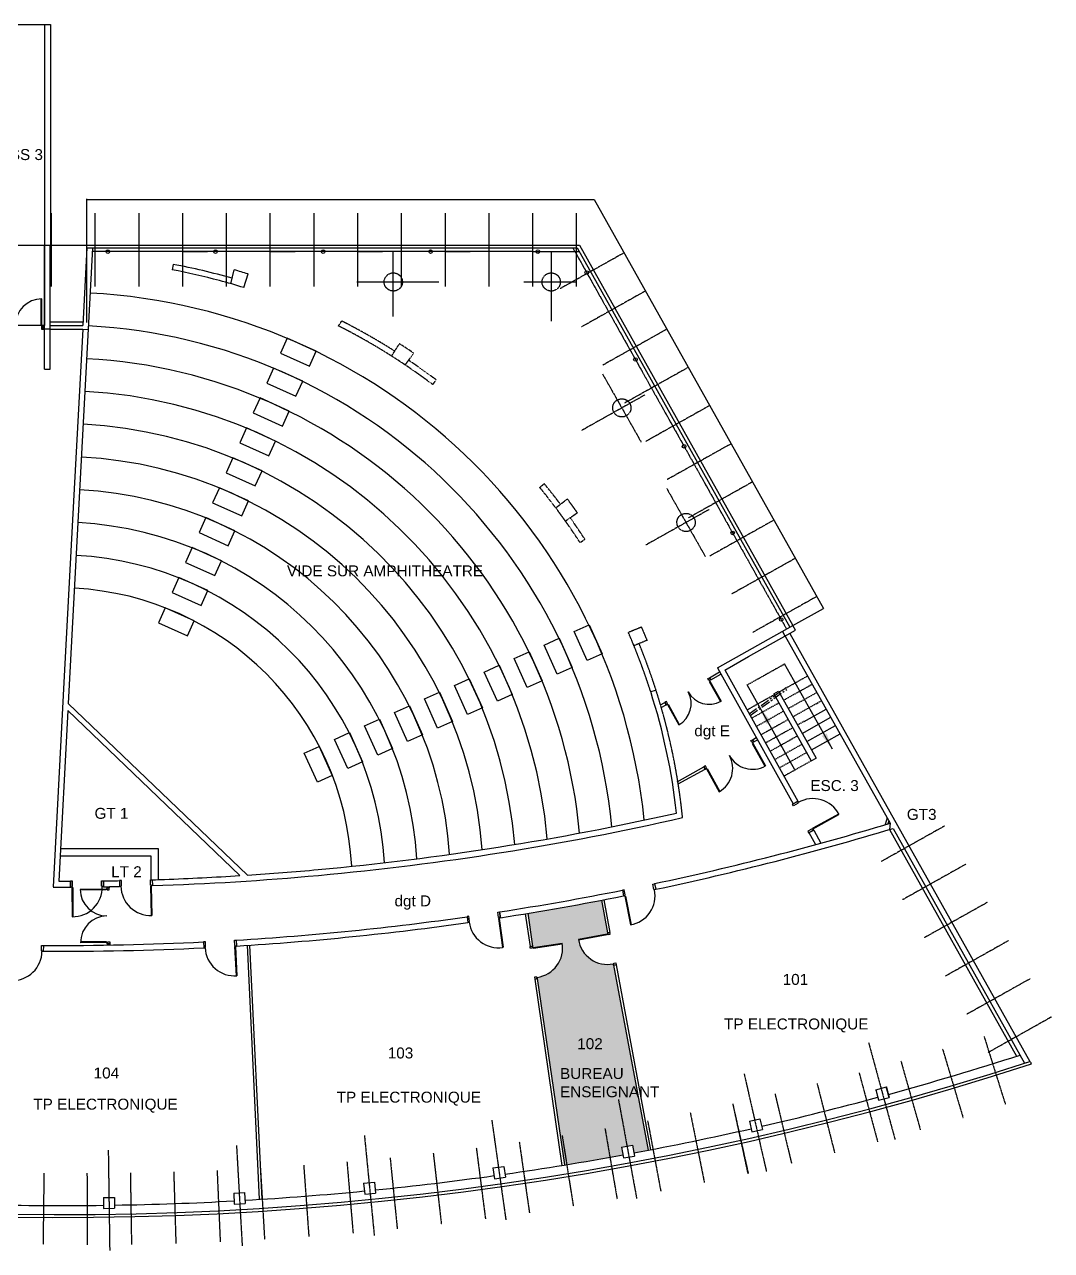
# Model space of a CAD drawing. Extents: x -14497 to -5039, y -16915 to 19656.
# Drawn here: x -7969 to -5153, y -9653 to -6293 of the extents above; entities that cross this region are included whole.
import ezdxf

# ---------------------------------------------------------------- set-up
doc = ezdxf.new("R2010")
doc.units = 0
doc.header["$MEASUREMENT"] = 0
doc.linetypes.add('AXES', pattern=[2, 1.25, -0.25, 0.25, -0.25])
doc.linetypes.add('CACHE', pattern=[0.375, 0.25, -0.125])
for name, color, linetype in [('-1.80', 3, 'CONTINUOUS'), ('BA_AXE_TRAME', 253, 'AXES'), ('BA_CLOISON', 4, 'CONTINUOUS'), ('BA_DOUBLAGE', 134, 'CONTINUOUS'), ('BA_ESCALIER', 8, 'CONTINUOUS'), ('BA_MENUIS_EXTERIEURE', 6, 'CONTINUOUS'), ('BA_MENUIS_INTERIEURE', 202, 'CONTINUOUS'), ('BA_STRUCTURE', 5, 'CONTINUOUS'), ('Circulation', 1, 'CONTINUOUS'), ('Nom. texte', 250, 'CONTINUOUS'), ('SUN', 2, 'CONTINUOUS')]:
    doc.layers.add(name, color=color, linetype=linetype)
doc.styles.add('ARIAL', font='arial.ttf')

msp = doc.modelspace()

# ---------------------------------------------------------------- hatches: boundary and pattern name
at = {"layer": 'BA_ESCALIER'}
h = msp.add_hatch(color=256, dxfattribs=at)
h.paths.add_polyline_path([(-5935, -8210.2), (-5928.5, -8206.6), (-5922.1, -8202.9), (-5932, -8190.6), (-5940.4, -8195.4)])
h.paths.add_polyline_path([(-5940.4, -8195.4), (-5932, -8190.6), (-5951, -8166.9)])
h = msp.add_hatch(color=256, dxfattribs=at)
h.paths.add_polyline_path([(-5769.3, -8235.6), (-5775.8, -8239.2), (-5782.2, -8242.8), (-5772.4, -8255.1), (-5763.9, -8250.4)])
h.paths.add_polyline_path([(-5763.9, -8250.4), (-5772.4, -8255.1), (-5753.5, -8278.9)])
at = {"layer": 'SUN'}
h = msp.add_hatch(color=256, dxfattribs=at)
h.dxf.hatch_style = 1
h.paths.add_polyline_path([(-6353.7, -8871), (-6354.4, -8867.6, -0.424281), (-6449.8, -8801), (-6371.1, -8786.3), (-6369.6, -8786), (-6370.2, -8782.6), (-6387, -8693.1, -0.006525), (-6588.8, -8729), (-6575.6, -8819.1), (-6575.1, -8822.5), (-6575.1, -8822.5), (-6494.4, -8810.6, -0.419182), (-6561.6, -8904.4), (-6563, -8904.6), (-6562.5, -8908.1), (-6562.6, -8908.1), (-6488.1, -9418.8, 0.004765), (-6327.4, -9391.1), (-6331.3, -9370.1), (-6301.8, -9364.7), (-6297.9, -9385.6, 0.00116), (-6258.9, -9378.3)])
h.paths.add_polyline_path([(-6511.1, -9250), (-6223.7, -9250), (-6223.7, -9137.7), (-6511.1, -9137.7)], flags=9)
h.paths.add_polyline_path([(-6461.7, -9117.8), (-6376.8, -9117.8), (-6376.8, -9056), (-6461.7, -9056)], flags=24)

# ---------------------------------------------------------------- linework, layer by layer
at = {"layer": '-1.80'}
for p, q in [((-7898.8, -7127.9), (-7913.8, -7127.9)), ((-7809.2, -7127.9), (-7794.2, -7128.7)), ((-5882.8, -7969.2), (-5890.1, -7956.1))]:
    msp.add_line(p, q, dxfattribs=at)
msp.add_lwpolyline([(-5595.2, -8481.9), (-5597, -8499.2)], dxfattribs=at)
at = {"layer": 'BA_AXE_TRAME'}
for p, q in [((-7798.2, -7109.8), (-7798.2, -6770.4)), ((-7895.6, -6810.3), (-7895.6, -7010.8)), ((-7775.6, -6810.3), (-7775.6, -7010.8)), ((-7655.6, -6810.3), (-7655.6, -7010.8)), ((-7535.6, -6810.3), (-7535.6, -7010.8)), ((-7415.6, -6810.3), (-7415.6, -7010.8)), ((-7295.6, -6810.3), (-7295.6, -7010.8)), ((-7175.6, -6810.3), (-7175.6, -7010.8)), ((-7055.6, -6810.3), (-7055.6, -7010.8)), ((-6935.6, -6810.3), (-6935.6, -7010.8)), ((-6815.6, -6810.3), (-6815.6, -7010.8)), ((-6695.6, -6810.3), (-6695.6, -7010.8)), ((-6575.6, -6810.3), (-6575.6, -7010.8)), ((-6455.6, -6810.3), (-6455.6, -7010.8)), ((-6575.6, -6915.5), (-7782.9, -6915.5)), ((-7535.6, -6915.5), (-7604.6, -6915.5)), ((-7535.6, -6915.5), (-7466.7, -6915.5)), ((-7295.6, -6915.5), (-7364.6, -6915.5)), ((-7295.6, -6915.5), (-7226.7, -6915.5)), ((-7055.6, -6915.5), (-7124.6, -6915.5)), ((-7055.6, -6915.5), (-6986.7, -6915.5)), ((-6815.6, -6915.5), (-6884.6, -6915.5)), ((-6815.6, -6915.5), (-6746.7, -6915.5)), ((-6575.6, -6915.5), (-6447.9, -6915.5)), ((-6326.6, -6919.8), (-6499.9, -7017)), ((-6465, -6905.5), (-5879.2, -7950)), ((-6455.1, -6923.1), (-6396.4, -7027.7)), ((-6267.9, -7024.4), (-6441.2, -7121.7)), ((-6209.2, -7129.1), (-6382.5, -7226.3)), ((-6337.7, -7132.4), (-6279, -7237.1)), ((-6383.7, -7250.9), (-6278.2, -7436.8)), ((-6150.5, -7233.8), (-6323.9, -7331)), ((-6267.5, -7308.3), (-6440.9, -7405.5)), ((-6091.8, -7338.4), (-6265.2, -7435.7)), ((-6220.3, -7341.7), (-6161.6, -7446.4)), ((-6033.1, -7443.1), (-6206.5, -7540.3)), ((-5974.4, -7547.8), (-6147.8, -7645)), ((-6102.9, -7551), (-6044.2, -7655.7)), ((-6207.6, -7564.9), (-6102.1, -7750.8)), ((-6091.5, -7622.3), (-6264.8, -7719.5)), ((-5915.7, -7652.4), (-6089.1, -7749.6)), ((-5857, -7757.1), (-6030.4, -7854.3)), ((-5798.3, -7861.8), (-5971.7, -7959)), ((-5446.1, -8489.8), (-5619.5, -8587)), ((-5387.4, -8594.4), (-5560.8, -8691.6)), ((-5328.7, -8699.1), (-5502.1, -8796.3)), ((-5270.1, -8803.7), (-5443.4, -8901)), ((-5211.4, -8908.4), (-5384.7, -9005.6)), ((-5152.7, -9013.1), (-5326, -9110.3)), ((-5337.6, -9066.2), (-5279, -9253)), ((-5654.2, -9083.3), (-5581.8, -9348.9)), ((-5451.3, -9101), (-5395.3, -9288.6)), ((-5565.5, -9134.2), (-5512.2, -9322.6)), ((-5995.5, -9168.6), (-5934.3, -9437.1)), ((-5680.2, -9165.8), (-5629.5, -9354.9)), ((-5795.3, -9195.8), (-5747.3, -9385.6)), ((-5605.5, -9204.7), (-5597.6, -9233.6)), ((-6340.1, -9239.6), (-6290.2, -9510.4)), ((-5910.8, -9224.1), (-5865.5, -9414.6)), ((-5634.5, -9212.6), (-5626.6, -9241.5)), ((-6026.8, -9250.8), (-5985.4, -9442.2)), ((-6026.8, -9250.8), (-5984.1, -9442)), ((-6687.4, -9296.1), (-6648.9, -9568.7)), ((-6260, -9297.8), (-6224, -9490.3)), ((-6143.2, -9275.1), (-6104.5, -9467.1)), ((-7036.7, -9338.1), (-7009.7, -9612)), ((-6494.4, -9338.2), (-6463.9, -9531.6)), ((-6377, -9318.8), (-6343.8, -9511.8)), ((-7387.5, -9365.3), (-7371.9, -9640.1)), ((-6729.9, -9372), (-6704.8, -9566.2)), ((-6612, -9355.9), (-6584.2, -9549.8)), ((-7739.1, -9377.8), (-7735.1, -9653.1)), ((-6966.2, -9399.2), (-6946.6, -9594)), ((-6847.9, -9386.4), (-6825.6, -9581)), ((-7915.5, -9441), (-7917.9, -9636.8)), ((-7678.5, -9440.6), (-7675.4, -9636.4)), ((-7559.6, -9437.9), (-7553.7, -9633.6)), ((-7440.7, -9433.5), (-7432.1, -9629.1)), ((-7321.9, -9427.4), (-7310.5, -9622.9)), ((-7203.2, -9419.7), (-7189.1, -9615)), ((-7084.6, -9410.2), (-7067.8, -9605.3)), ((-7797.4, -9441.6), (-7797.1, -9637.5))]:
    msp.add_line(p, q, dxfattribs=at)
at = {"layer": 'BA_AXE_TRAME', "linetype": 'CACHE'}
for p, q in [((-6957.5, -7093.4), (-6957.5, -6913.1)), ((-6524.5, -6918.4), (-6524.5, -7105.7)), ((-7057.8, -6998.7), (-6832.3, -6998.7)), ((-6599.7, -6998.7), (-6454.3, -6998.7))]:
    msp.add_line(p, q, dxfattribs=at)
at = {"layer": 'BA_AXE_TRAME', "ltscale": 20}
for p, q in [((-5981.8, -8182.2), (-5880.8, -8110.4)), ((-5979.1, -8186.9), (-5878.1, -8115.2))]:
    msp.add_line(p, q, dxfattribs=at)
at = {"layer": 'BA_CLOISON'}
for p, q in [((-6090.6, -8083.2), (-6062.6, -8067.6)), ((-6087.2, -8089.3), (-6090.6, -8083.2)), ((-6090.5, -8083.3), (-6087.1, -8089.4)), ((-6087.2, -8089.3), (-6059.2, -8073.7)), ((-6224.6, -8157.8), (-6212.9, -8151.3)), ((-6222.6, -8164.7), (-6209.5, -8157.4)), ((-6212.9, -8151.3), (-6209.5, -8157.4)), ((-6209.5, -8157.4), (-6212.9, -8151.3)), ((-5972.4, -8253.2), (-5962.5, -8247.6)), ((-5969, -8259.3), (-5972.4, -8253.2)), ((-5972.3, -8253.4), (-5968.9, -8259.5)), ((-5969, -8259.3), (-5959, -8253.7)), ((-6179.5, -8368.4), (-6106.1, -8327.6)), ((-6106.1, -8327.6), (-6102.7, -8333.7)), ((-6102.7, -8333.7), (-6106.1, -8327.6)), ((-6176.1, -8374.6), (-6102.7, -8333.7)), ((-5603.5, -8467.2), (-5609.1, -8486)), ((-5598.7, -8475.7), (-5601.1, -8483.7)), ((-7743.3, -8656), (-7743.3, -8659.5)), ((-7743.3, -8659.5), (-7736.3, -8659.4)), ((-7736.3, -8655.9), (-7736.3, -8659.4)), ((-6387, -8693.1), (-6370.2, -8782.6)), ((-6380.1, -8691.8), (-6363.4, -8781.3)), ((-6595.7, -8730), (-6582.6, -8820.1)), ((-6588.8, -8729), (-6575.6, -8819.1)), ((-6370.2, -8782.6), (-6363.4, -8781.3)), ((-6370.2, -8782.6), (-6363.4, -8781.3)), ((-7742, -8812.5), (-7735, -8812.5)), ((-7742, -8812.5), (-7742, -8816)), ((-7735, -8812.5), (-7735, -8816)), ((-7358.4, -8816.6), (-7324.9, -9512.9)), ((-7351.4, -8816.3), (-7317.9, -9512.6)), ((-6575.6, -8819.1), (-6582.6, -8820.1)), ((-6582.6, -8820.1), (-6575.6, -8819.1)), ((-6353.7, -8871), (-6346.8, -8869.8)), ((-6353.7, -8871), (-6346.8, -8869.8)), ((-6346.8, -8869.8), (-6252.1, -9377)), ((-6353.7, -8871), (-6258.9, -9378.3)), ((-6562.6, -8908.1), (-6569.6, -8909.1)), ((-6569.6, -8909.1), (-6495, -9419.8)), ((-6562.5, -8908.1), (-6569.4, -8909.1)), ((-6562.6, -8908.1), (-6488.1, -9418.8))]:
    msp.add_line(p, q, dxfattribs=at)
at = {"layer": 'BA_DOUBLAGE'}
msp.add_line((-5597, -8499.2), (-5248.5, -9120.6), dxfattribs=at)
at = {"layer": 'BA_ESCALIER', "linetype": 'CACHE', "ltscale": 7}
for p, q in [((-5986.9, -8103), (-5884.4, -8045.5)), ((-5900, -8122.4), (-5821.5, -8078.4)), ((-5987.7, -8171.6), (-5913.1, -8129.7)), ((-5887.3, -8145.1), (-5808.8, -8101.1)), ((-5874.6, -8167.8), (-5796.1, -8123.7)), ((-5975.1, -8194.3), (-5900.4, -8152.4)), ((-5861.9, -8190.4), (-5783.4, -8146.4)), ((-5962.4, -8217), (-5887.7, -8175.1)), ((-5949.8, -8239.8), (-5874.9, -8197.8)), ((-5862.2, -8220.5), (-5937.2, -8262.5)), ((-5830.9, -8202.9), (-5849.1, -8213.1)), ((-5849.5, -8243.1), (-5924.6, -8285.2)), ((-5836.8, -8265.8), (-5911.9, -8308)), ((-5824.1, -8288.5), (-5899.3, -8330.7)), ((-5811.4, -8311.2), (-5886.7, -8353.4))]:
    msp.add_line(p, q, dxfattribs=at)
at = {"layer": 'BA_ESCALIER'}
for p, q in [((-5753.6, -8278.8), (-5884.4, -8045.5)), ((-5856.1, -8336.2), (-5986.9, -8103)), ((-5914.4, -8127.5), (-5901.3, -8120.2)), ((-5914.4, -8127.5), (-5811.4, -8311.2)), ((-5901.3, -8120.2), (-5798.3, -8303.8)), ((-5796.4, -8153.8), (-5792.1, -8151.3)), ((-5836.4, -8235.8), (-5757.9, -8191.8)), ((-5830.9, -8202.9), (-5770.7, -8169.1)), ((-5823.7, -8258.5), (-5745.2, -8214.5)), ((-5811, -8281.2), (-5732.5, -8237.1)), ((-5811.4, -8311.2), (-5798.3, -8303.8))]:
    msp.add_line(p, q, dxfattribs=at)
for points in [[(-7168.8, -7188.7), (-7248.6, -7152.7), (-7267, -7193.7), (-7187.3, -7229.7)], [(-7206, -7270.7), (-7285.7, -7234.7), (-7304.2, -7275.7), (-7224.4, -7311.6)], [(-7243.1, -7352.7), (-7322.9, -7316.7), (-7341.3, -7357.7), (-7261.6, -7393.6)], [(-7280.3, -7434.6), (-7360, -7398.7), (-7378.5, -7439.6), (-7298.7, -7475.6)], [(-7317.4, -7516.6), (-7397.1, -7480.7), (-7415.6, -7521.6), (-7335.9, -7557.6)], [(-7354.5, -7598.6), (-7434.3, -7562.6), (-7452.8, -7603.6), (-7373, -7639.6)], [(-7391.7, -7680.6), (-7471.4, -7644.6), (-7489.9, -7685.6), (-7410.2, -7721.5)], [(-7428.8, -7762.6), (-7508.6, -7726.6), (-7527.1, -7767.5), (-7447.3, -7803.5)], [(-7465.7, -7844.7), (-7545.5, -7808.7), (-7563.9, -7849.6), (-7484.2, -7885.6)], [(-7503.4, -7927.8), (-7583.1, -7891.8), (-7601.6, -7932.8), (-7521.8, -7968.7)], [(-6420.8, -7938.4), (-6385, -8018.2), (-6425.9, -8036.6), (-6461.8, -7956.8)], [(-6502.8, -7975.3), (-6467, -8055.2), (-6508, -8073.5), (-6543.8, -7993.7)], [(-6584.9, -8012.3), (-6549.1, -8092.1), (-6590.1, -8110.5), (-6625.9, -8030.7)], [(-6666.9, -8049.3), (-6631.1, -8129.1), (-6672.1, -8147.5), (-6707.9, -8067.7)], [(-6749, -8086.3), (-6713.2, -8166.1), (-6754.2, -8184.5), (-6790, -8104.6)], [(-6831, -8123.2), (-6795.2, -8203), (-6836.2, -8221.4), (-6872, -8141.6)], [(-6913.1, -8160.2), (-6877.3, -8240), (-6918.3, -8258.4), (-6954.1, -8178.6)], [(-6995.1, -8197.2), (-6959.3, -8277), (-7000.3, -8295.4), (-7036.1, -8215.6)], [(-7077.3, -8233.9), (-7041.5, -8313.7), (-7082.5, -8332.1), (-7118.3, -8252.3)], [(-7160.5, -8271.4), (-7124.7, -8351.2), (-7165.7, -8369.6), (-7201.5, -8289.7)]]:
    msp.add_lwpolyline(points, close=True, dxfattribs=at)
for radius, start in [(1613.9, 5.9551), (1523.9, 5.6169), (1433.9, 5.2788), (1343.9, 4.9409), (1253.9, 4.6032), (1163.9, 4.2657), (1073.9, 3.9283), (983.9, 3.5911), (893.9, 3.254), (803.9, 2.917)]:
    msp.add_arc((-7874.5, -8640.9), radius, start, 86.9619, dxfattribs=at)
at = {"layer": 'BA_MENUIS_EXTERIEURE'}
for p, q in [((-7913.8, -6293.1), (-7913.8, -6897.5)), ((-7897.8, -6293.1), (-7897.8, -6897.5)), ((-7797.4, -6897.5), (-7797.4, -6772.4)), ((-7797.4, -6772.4), (-6406.8, -6772.4)), ((-6406.8, -6772.4), (-5778.2, -7893.3)), ((-8191.1, -6897.5), (-6446.5, -6897.5)), ((-7797.4, -6905.5), (-7797.4, -6897.5)), ((-7797.4, -6905.5), (-6453.5, -6905.5)), ((-6453.5, -6905.5), (-5870.5, -7945.1)), ((-6446.5, -6897.5), (-5861.8, -7940.2)), ((-5861.8, -7940.2), (-5778.2, -7893.3))]:
    msp.add_line(p, q, dxfattribs=at)
at = {"layer": 'BA_MENUIS_EXTERIEURE', "linetype": 'CACHE', "ltscale": 7}
for p, q in [((-7917.3, -7117.9), (-7917.3, -7127.9)), ((-7917.3, -7117.9), (-7913.8, -7117.9)), ((-7898.8, -7107.9), (-7808.6, -7107.9)), ((-7898.8, -7117.9), (-7808.6, -7117.9)), ((-7917.3, -7127.9), (-7913.8, -7127.9)), ((-7898.8, -7127.9), (-7809.2, -7127.9))]:
    msp.add_line(p, q, dxfattribs=at)
at = {"layer": 'BA_MENUIS_EXTERIEURE', "linetype": 'CACHE', "ltscale": 10}
msp.add_line((-5211.9, -9134.8), (-5207.9, -9141.9), dxfattribs=at)
at = {"layer": 'BA_MENUIS_EXTERIEURE'}
msp.add_lwpolyline([(-8089.8, -6293.1), (-7897.8, -6293.1)], dxfattribs=at)
for points in [[(-5599.9, -9225.2, 0.01102), (-5238.8, -9117.5)], [(-5947.2, -9312.7, 0.009594), (-5628.9, -9233.1, 0.009594)], [(-6297.9, -9385.6, 0.009594), (-5976.5, -9319.4, 0.009594)], [(-6651.3, -9443.7, 0.009594), (-6327.4, -9391.1, 0.009594)], [(-7006.9, -9487, 0.009593), (-6681.1, -9448, 0.009593)], [(-7363.9, -9515.4, 0.009593), (-7036.8, -9490, 0.009593)], [(-8080.1, -9527.2, 0.009593), (-7751.9, -9529.2, 0.009593)], [(-7721.9, -9528.8, 0.009594), (-7394, -9517.1, 0.009594)]]:
    msp.add_lwpolyline(points, format="xyb", dxfattribs=at)
at = {"layer": 'BA_MENUIS_EXTERIEURE', "ltscale": 10}
for radius, start, end in [(8584.2, 239.5591, 288.01291), (8576.2, 239.6595, 288.00226)]:
    msp.add_arc((-7862.4, -978.4), radius, start, end, dxfattribs=at)
at = {"layer": 'BA_MENUIS_INTERIEURE'}
for p, q in [((-7922.8, -7116.4), (-7922.8, -7044.9)), ((-7920.8, -7116.4), (-7920.8, -7044.9)), ((-7920.8, -7116.4), (-7922.8, -7116.4)), ((-7920.8, -7119.4), (-7922.3, -7119.4)), ((-7922.3, -7119.4), (-7922.3, -7127.9)), ((-7920.8, -7117.9), (-7920.8, -7119.4)), ((-7917.3, -7117.9), (-7920.8, -7117.9)), ((-7917.3, -7127.9), (-7917.3, -7117.9)), ((-7922.3, -7127.9), (-7917.3, -7127.9)), ((-6094.9, -8085.7), (-6090.5, -8083.3)), ((-6092.2, -8090.5), (-6094.9, -8085.7)), ((-6090.9, -8089.8), (-6092.2, -8090.5)), ((-6089.5, -8092.4), (-6091.2, -8093.4)), ((-6091.2, -8093.4), (-6060.4, -8148.9)), ((-6090.2, -8091.1), (-6090.9, -8089.8)), ((-6090.5, -8083.3), (-6087.1, -8089.4)), ((-6087.1, -8089.4), (-6090.2, -8091.1)), ((-6089.5, -8092.4), (-6058.7, -8147.9)), ((-6208.6, -8148.9), (-6212.9, -8151.3)), ((-6212.9, -8151.3), (-6209.5, -8157.4)), ((-6209.5, -8157.4), (-6206.5, -8155.7)), ((-6205.9, -8153.7), (-6208.6, -8148.9)), ((-6207.2, -8154.4), (-6205.9, -8153.7)), ((-6206.5, -8155.7), (-6207.2, -8154.4)), ((-6205.7, -8157), (-6204, -8156)), ((-6205.7, -8157), (-6174.9, -8212.5)), ((-6204, -8156), (-6173.2, -8211.5)), ((-5976.7, -8255.8), (-5972.3, -8253.4)), ((-5974, -8260.6), (-5976.7, -8255.8)), ((-5972.7, -8259.9), (-5974, -8260.6)), ((-5971.3, -8262.5), (-5973, -8263.5)), ((-5973, -8263.5), (-5938.4, -8326)), ((-5972, -8261.2), (-5972.7, -8259.9)), ((-5972.3, -8253.4), (-5968.9, -8259.5)), ((-5968.9, -8259.5), (-5972, -8261.2)), ((-5971.3, -8262.5), (-5936.6, -8325)), ((-6101.7, -8325.2), (-6106.1, -8327.6)), ((-6106.1, -8327.6), (-6102.7, -8333.7)), ((-6102.7, -8333.7), (-6099.7, -8332)), ((-6099.1, -8330), (-6101.7, -8325.2)), ((-6100.4, -8330.7), (-6099.1, -8330)), ((-6099.7, -8332), (-6100.4, -8330.7)), ((-6098.9, -8333.3), (-6097.2, -8332.3)), ((-6097.2, -8332.3), (-6062.5, -8394.8)), ((-6098.9, -8333.3), (-6064.2, -8395.8)), ((-5862.6, -8430), (-5848.7, -8422.2)), ((-5860.2, -8434.3), (-5862.6, -8430)), ((-5847.5, -8427.3), (-5860.2, -8434.3)), ((-5848.7, -8422.2), (-5847, -8425.2)), ((-5847, -8425.2), (-5848.3, -8426)), ((-5848.3, -8426), (-5847.5, -8427.3)), ((-5807.8, -8498.4), (-5735.4, -8458)), ((-5806.2, -8495.2), (-5736.2, -8456.2)), ((-5808.6, -8497.1), (-5821.2, -8504.2)), ((-5807.8, -8498.5), (-5808.6, -8497.2)), ((-5806.5, -8497.7), (-5807.8, -8498.5)), ((-5804.8, -8500.8), (-5806.5, -8497.7)), ((-5805.2, -8497), (-5806.2, -8495.2)), ((-5821.2, -8504.2), (-5818.8, -8508.6)), ((-5818.8, -8508.6), (-5804.8, -8500.8)), ((-7837.3, -8640.9), (-7842.3, -8640.9)), ((-7842.3, -8640.9), (-7842.2, -8656.9)), ((-7842.2, -8656.9), (-7838.7, -8656.9)), ((-7838.7, -8656.9), (-7838.7, -8655.4)), ((-7838.7, -8655.4), (-7837.2, -8655.4)), ((-7838.6, -8658.4), (-7836.6, -8658.4)), ((-7838.6, -8658.4), (-7837.8, -8738.5)), ((-7837.2, -8655.4), (-7837.3, -8640.9)), ((-7836.6, -8658.4), (-7835.8, -8738.5)), ((-7744.7, -8663), (-7816.2, -8663.6)), ((-7744.7, -8665), (-7816.2, -8665.6)), ((-7757.2, -8654.5), (-7757.3, -8640)), ((-7757.3, -8640), (-7752.3, -8640)), ((-7755.7, -8654.5), (-7757.2, -8654.5)), ((-7755.7, -8656), (-7755.7, -8654.5)), ((-7752.2, -8656), (-7755.7, -8656)), ((-7752.3, -8640), (-7752.2, -8656)), ((-7744.7, -8663), (-7744.7, -8665)), ((-7736.3, -8659.5), (-7743.3, -8659.5)), ((-7743.3, -8659.5), (-7743.2, -8663)), ((-7743.2, -8663), (-7741.7, -8663)), ((-7741.7, -8663), (-7741.7, -8664.5)), ((-7741.7, -8664.5), (-7736.2, -8664.5)), ((-7736.2, -8664.5), (-7736.3, -8659.5)), ((-7703.2, -8638.8), (-7708.2, -8638.9)), ((-7708.2, -8638.9), (-7707.9, -8654.9)), ((-7707.9, -8654.9), (-7704.4, -8654.8)), ((-7704.4, -8654.8), (-7704.4, -8653.3)), ((-7704.4, -8653.3), (-7702.9, -8653.3)), ((-7702.9, -8653.3), (-7703.2, -8638.8)), ((-7621.4, -8654.6), (-7623.4, -8654.7)), ((-7623.4, -8654.7), (-7621.8, -8734.8)), ((-7623.3, -8637.2), (-7618.3, -8637.1)), ((-7623, -8651.6), (-7623.3, -8637.2)), ((-7621.5, -8651.6), (-7623, -8651.6)), ((-7621.4, -8653.1), (-7621.5, -8651.6)), ((-7617.9, -8653), (-7621.4, -8653.1)), ((-7621.4, -8654.6), (-7619.8, -8734.7)), ((-7618.3, -8637.1), (-7617.9, -8653)), ((-6324.2, -8664.6), (-6329.1, -8665.5)), ((-6329.1, -8665.5), (-6326.1, -8681.2)), ((-6321.5, -8678.8), (-6324.2, -8664.6)), ((-6245.7, -8649.4), (-6240.8, -8648.5)), ((-6242.9, -8663.6), (-6245.7, -8649.4)), ((-6241.5, -8663.4), (-6242.9, -8663.6)), ((-6241.2, -8664.8), (-6241.5, -8663.4)), ((-6237.7, -8664.2), (-6241.2, -8664.8)), ((-6240.8, -8648.5), (-6237.7, -8664.2)), ((-6326.1, -8681.2), (-6322.7, -8680.6)), ((-6323, -8679.1), (-6321.5, -8678.8)), ((-6322.7, -8680.6), (-6323, -8679.1)), ((-6322.4, -8682), (-6320.4, -8681.7)), ((-6322.4, -8682), (-6307.2, -8760.7)), ((-6320.4, -8681.7), (-6305.2, -8760.3)), ((-6671.1, -8725.9), (-6666.1, -8725.2)), ((-6669, -8740.2), (-6671.1, -8725.9)), ((-6666.1, -8725.2), (-6663.8, -8741)), ((-6750.3, -8737.2), (-6755.2, -8737.9)), ((-6755.2, -8737.9), (-6752.9, -8753.8)), ((-6752.9, -8753.8), (-6749.5, -8753.3)), ((-6748.2, -8751.6), (-6750.3, -8737.2)), ((-6749.7, -8751.8), (-6748.2, -8751.6)), ((-6749.5, -8753.3), (-6749.7, -8751.8)), ((-6667.1, -8743), (-6669.1, -8743.3)), ((-6669.1, -8743.3), (-6657.7, -8822.6)), ((-6667.5, -8740), (-6669, -8740.2)), ((-6667.3, -8741.5), (-6667.5, -8740)), ((-6663.8, -8741), (-6667.3, -8741.5)), ((-6667.1, -8743), (-6655.8, -8822.2)), ((-7393.1, -8802.9), (-7388.1, -8802.6)), ((-7392.3, -8817.3), (-7393.1, -8802.9)), ((-7388.1, -8802.6), (-7387.2, -8818.6)), ((-6371.1, -8786.3), (-6449.8, -8801)), ((-6370.7, -8788.3), (-6449.5, -8803)), ((-6371.1, -8786.3), (-6370.7, -8788.3)), ((-6363.4, -8781.3), (-6370.2, -8782.6)), ((-6370.2, -8782.6), (-6369.6, -8786)), ((-6369.6, -8786), (-6368.1, -8785.7)), ((-6368.1, -8785.7), (-6367.8, -8787.2)), ((-6367.8, -8787.2), (-6362.4, -8786.2)), ((-6362.4, -8786.2), (-6363.4, -8781.3)), ((-7922.2, -8831.9), (-7921.9, -8817.4)), ((-7920.7, -8831.9), (-7922.2, -8831.9)), ((-7921.9, -8817.4), (-7916.9, -8817.5)), ((-7920.7, -8833.4), (-7920.7, -8831.9)), ((-7917.2, -8833.5), (-7920.7, -8833.4)), ((-7916.9, -8817.5), (-7917.2, -8833.5)), ((-7743.6, -8807), (-7815, -8807.6)), ((-7743.5, -8809), (-7815, -8809.6)), ((-7743.5, -8809), (-7743.6, -8807)), ((-7742, -8812.5), (-7742, -8809)), ((-7742, -8809), (-7740.5, -8809)), ((-7735, -8812.5), (-7742, -8812.5)), ((-7740.6, -8807.5), (-7735.1, -8807.5)), ((-7740.5, -8809), (-7740.6, -8807.5)), ((-7735.1, -8807.5), (-7735, -8812.5)), ((-7472.9, -8807.2), (-7477.9, -8807.5)), ((-7477.9, -8807.5), (-7477.1, -8823.5)), ((-7477.1, -8823.5), (-7473.6, -8823.3)), ((-7473.6, -8821.8), (-7472.2, -8821.7)), ((-7473.6, -8823.3), (-7473.6, -8821.8)), ((-7472.2, -8821.7), (-7472.9, -8807.2)), ((-7390.6, -8820.2), (-7392.6, -8820.4)), ((-7392.6, -8820.4), (-7388.2, -8900.3)), ((-7390.8, -8817.2), (-7392.3, -8817.3)), ((-7390.7, -8818.7), (-7390.8, -8817.2)), ((-7387.2, -8818.6), (-7390.7, -8818.7)), ((-7390.6, -8820.2), (-7386.2, -8900.2)), ((-6655.8, -8822.2), (-6657.7, -8822.5)), ((-6582.6, -8820.1), (-6575.6, -8819.1)), ((-6581.8, -8825), (-6582.6, -8820.1)), ((-6576.4, -8824.2), (-6581.8, -8825)), ((-6575.1, -8822.5), (-6576.6, -8822.7)), ((-6576.6, -8822.7), (-6576.4, -8824.2)), ((-6575.6, -8819.1), (-6575.1, -8822.5)), ((-6573.6, -8822.3), (-6494.4, -8810.6)), ((-6573.6, -8822.3), (-6573.3, -8824.3)), ((-6573.3, -8824.3), (-6494.1, -8812.6)), ((-6354.4, -8867.6), (-6352.9, -8867.3)), ((-6353.7, -8871), (-6354.4, -8867.6)), ((-6346.8, -8869.8), (-6353.7, -8871)), ((-6353.2, -8865.9), (-6347.7, -8864.8)), ((-6352.9, -8867.3), (-6353.2, -8865.9)), ((-6347.7, -8864.8), (-6346.8, -8869.8)), ((-6564.7, -8903.4), (-6570.1, -8904.2)), ((-6564.5, -8904.9), (-6564.7, -8903.4)), ((-6570.1, -8904.2), (-6569.4, -8909.1)), ((-6569.4, -8909.1), (-6562.5, -8908.1)), ((-6563, -8904.6), (-6564.5, -8904.9)), ((-6562.5, -8908.1), (-6563, -8904.6))]:
    msp.add_line(p, q, dxfattribs=at)
msp.add_lwpolyline([(-7913.8, -6293.1), (-7913.8, -7117.9), (-8073.8, -7117.9), (-8073.8, -6293.1)], dxfattribs=at)
for centre, radius, start, end in [((-7920.8, -7117.9), 73, 90.0136, 180), ((-7922.8, -7116.4), 0, 180, 270), ((-7922.3, -7119.4), 0, 180, 270), ((-6092.2, -8090.5), 0, 119.0531, 209.0531), ((-6091.5, -8092.9), 0, 119.284, 209.284), ((-6207.2, -8154.4), 66.5, 299.0681, 29.0531), ((-6090.9, -8089.8), 66.5, 209.0531, 299.0382), ((-6205.9, -8153.6), 0, 29.284, 119.284), ((-6204, -8156), 0, 29.284, 119.284), ((-5974, -8260.6), 0, 119.0225, 209.0225), ((-5973.4, -8262.9), 0, 119.284, 209.284), ((-6099.7, -8332), 73, 299.0362, 29.0225), ((-5972, -8261.2), 73, 209.0225, 299.0089), ((-6099.1, -8330), 0, 29.0225, 119.0225), ((-6097.2, -8332.3), 0, 29.284, 119.284), ((-5806.9, -8495.6), 81, 27.7221, 119.6406), ((-5808.6, -8497.2), 0, 119.284, 209.284), ((-5806.2, -8495.2), 0, 119.284, 209.284), ((-7836.6, -8657.6), 80.9, 269.1415, 1.1039), ((-7837.2, -8655.4), 0, 0.6078, 90.6078), ((-7836.6, -8658.4), 0, 0.6078, 90.6078), ((-7743.2, -8663), 73, 180.486, 270.4724), ((-7744.7, -8665), 0, 270.4724, 0.4724), ((-7741.7, -8664.5), 0, 270.4724, 0.4724), ((-7623.5, -8653.9), 80.9, 180.6569, 272.6193), ((-7623.4, -8654.7), 0, 91.153, 181.153), ((-7623, -8651.6), 0, 91.153, 181.153), ((-6320.5, -8680.9), 80.9, 279.4603, 11.4227), ((-6321.5, -8678.8), 0, 10.9266, 100.9266), ((-6320.4, -8681.7), 0, 10.9266, 100.9266), ((-7742, -8809), 73, 90.4724, 180.4588), ((-6669.3, -8742.5), 80.9, 187.6642, 278.2102), ((-6669.1, -8743.3), 0, 98.1603, 188.1603), ((-6369.9, -8788.2), 80.9, 189.118, 281.0804), ((-6370.7, -8788.3), 0, 280.5843, 10.5843), ((-6367.8, -8787.2), 0, 280.5843, 10.5843), ((-8001.7, -8832.4), 80.9, 268.7481, 359.2941), ((-7743.6, -8807), 0, 0.4724, 90.4724), ((-7740.6, -8807.5), 0, 0.4724, 90.4724), ((-7392.7, -8819.6), 80.9, 182.6443, 274.6067), ((-7392.6, -8820.4), 0, 93.1404, 183.1404), ((-7392.3, -8817.3), 0, 93.1404, 183.1404), ((-6576.4, -8824.2), 0, 188.4, 278.4), ((-6573.3, -8824.3), 0, 188.972, 278.972), ((-6574.1, -8824.5), 80.9, 277.9039, 9.8663)]:
    msp.add_arc(centre, radius, start, end, dxfattribs=at)
at = {"layer": 'BA_STRUCTURE'}
for p, q in [((-7913.8, -7237.9), (-7913.8, -6897.5)), ((-7913.8, -6897.5), (-7898.8, -6897.5)), ((-7913.8, -7237.9), (-7913.8, -6897.5)), ((-7898.8, -7237.9), (-7898.8, -6897.5)), ((-7782.4, -6905.5), (-7848.6, -8153.7)), ((-7797.4, -6905.5), (-7808.6, -7117.9)), ((-7560.7, -6950.7), (-7564, -6965.5)), ((-7403.2, -7003.5), (-7393.6, -6965.5)), ((-7367.1, -7014.3), (-7355.9, -6976.8)), ((-7809.2, -7127.9), (-7834.2, -7599.1)), ((-7913.8, -7237.9), (-7898.8, -7237.9)), ((-7834.2, -7599.1), (-7859.7, -8079.2)), ((-6068.9, -8056.4), (-5861.8, -7940.2)), ((-5983.1, -8025.4), (-5854.4, -7953.3)), ((-5869.7, -7961.8), (-5211.9, -9134.8)), ((-5854.4, -7953.3), (-5861.8, -7940.2)), ((-5882.8, -7969.2), (-5595.2, -8481.9)), ((-6048.4, -8062.2), (-5983.1, -8025.4)), ((-6068.9, -8056.4), (-5861.4, -8429.3)), ((-6048.5, -8062.1), (-5848.5, -8422.1)), ((-7859.7, -8079.2), (-7879.2, -8447)), ((-6251.7, -8121.4), (-6237.2, -8117)), ((-7848.6, -8153.7), (-7357.7, -8624.3)), ((-7849.6, -8173.5), (-7874.5, -8640.9)), ((-7849.6, -8173.5), (-7378, -8625.6)), ((-5849.5, -8422.7), (-5862.6, -8430)), ((-5861.4, -8429.3), (-5848.5, -8422.1)), ((-7879.2, -8447), (-7890.3, -8656.9)), ((-5587.2, -8496.2), (-5226.4, -9139.5)), ((-5805.7, -8501.3), (-5818.8, -8508.6)), ((-5817.6, -8507.9), (-5804.8, -8500.8)), ((-5817.6, -8507.9), (-5799.4, -8540.6)), ((-5804.8, -8500.8), (-5784.9, -8536.6)), ((-7842.5, -8640.9), (-7842.2, -8656.9)), ((-7842.2, -8656.9), (-7842.2, -8640.9)), ((-7752.2, -8656.2), (-7752.1, -8640.1)), ((-7708.2, -8639.4), (-7707.9, -8655.4)), ((-7618.3, -8637.1), (-7617.9, -8653)), ((-6329.1, -8665.5), (-6326, -8681.2)), ((-6241, -8647.4), (-6237.9, -8663.1)), ((-6663.8, -8741), (-6666.3, -8725.1)), ((-6666.1, -8725.2), (-6663.8, -8741)), ((-6755.1, -8738.5), (-6752.8, -8754.3)), ((-7388.1, -8802.6), (-7387.3, -8818.6)), ((-7916.9, -8816.8), (-7917.2, -8833.3)), ((-7477.9, -8807.5), (-7477.2, -8823.5)), ((-5226.4, -9139.5), (-5211.8, -9134.8)), ((-5634.5, -9212.6), (-5605.5, -9204.7)), ((-5597.6, -9233.6), (-5605.6, -9204.7)), ((-5634.5, -9212.6), (-5626.6, -9241.5)), ((-5626.6, -9241.5), (-5597.6, -9233.6)), ((-5981.2, -9298.6), (-5952, -9292)), ((-5981.2, -9298.6), (-5974.6, -9327.9)), ((-5952, -9292), (-5945.3, -9321.2)), ((-5974.6, -9327.9), (-5945.3, -9321.2)), ((-6331.3, -9370.1), (-6301.8, -9364.7)), ((-6331.3, -9370.1), (-6325.9, -9399.6)), ((-6301.8, -9364.7), (-6296.3, -9394.2)), ((-6325.9, -9399.6), (-6296.4, -9394.2)), ((-6684.1, -9426.9), (-6654.4, -9422.7)), ((-6684.1, -9426.9), (-6679.9, -9456.6)), ((-6654.4, -9422.7), (-6650.1, -9452.4)), ((-7038.9, -9468.8), (-7009, -9465.8)), ((-7038.9, -9468.8), (-7036, -9498.7)), ((-7009, -9465.8), (-7006, -9495.7)), ((-6679.9, -9456.6), (-6650.2, -9452.4)), ((-7752.2, -9507.9), (-7722.2, -9507.5)), ((-7752.2, -9507.9), (-7751.8, -9537.9)), ((-7722.2, -9507.5), (-7721.8, -9537.5)), ((-7395.1, -9495.8), (-7365.2, -9494.1)), ((-7395.1, -9495.8), (-7393.5, -9525.8)), ((-7365.2, -9494.1), (-7363.4, -9524.1)), ((-7035.9, -9498.6), (-7006.1, -9495.7)), ((-7751.8, -9537.9), (-7721.8, -9537.5)), ((-7393.4, -9525.8), (-7363.5, -9524.1))]:
    msp.add_line(p, q, dxfattribs=at)
at = {"layer": 'BA_STRUCTURE', "linetype": 'CACHE'}
for p, q in [((-7107.7, -7119.3), (-7099, -7105.8)), ((-6962.2, -7201.8), (-6940.6, -7168.1)), ((-6925, -7226.7), (-6901.6, -7193.6)), ((-6849.4, -7279.9), (-6839.7, -7267.1)), ((-6555.8, -7561.8), (-6543.5, -7551.6)), ((-6511.9, -7617.8), (-6480.1, -7593.5)), ((-6485.5, -7654), (-6452.7, -7631.1)), ((-6445.5, -7712.9), (-6432, -7704.1)), ((-6276.5, -7944.6), (-6312.8, -7959.4)), ((-6261.2, -7980.7), (-6297.5, -7995.6))]:
    msp.add_line(p, q, dxfattribs=at)
at = {"layer": 'BA_STRUCTURE'}
for points in [[(-7601.5, -8637.1), (-7601.5, -8552.1), (-7869.7, -8552.1)], [(-7621.5, -8637.1), (-7621.5, -8572.1), (-7870.8, -8572.1)]]:
    msp.add_lwpolyline(points, dxfattribs=at)
for centre in [(-7740.1, -6915.5), (-7445.1, -6915.5), (-7150.1, -6915.5), (-6855.1, -6915.5), (-6560.9, -6915.5), (-6427, -6973.1), (-6293.5, -7211.2), (-6160, -7449.3), (-6026.9, -7686.6), (-5893.9, -7923.8)]:
    msp.add_circle(centre, 5, dxfattribs=at)
at = {"layer": 'BA_STRUCTURE', "linetype": 'CACHE'}
for centre in [(-6957.5, -6998.7), (-6524.5, -6998.7), (-6330.9, -7343.8), (-6154.8, -7657.8)]:
    msp.add_circle(centre, 25, dxfattribs=at)
at = {"layer": 'BA_STRUCTURE'}
for centre, radius, start, end in [((-7874.5, -8640.9), 1719.1, 73.9617, 79.4855), ((-7874.5, -8640.9), 1703.9, 75.0231, 79.5036), ((-7872.2, -8632), 1733.9, 72.6759, 73.978), ((-7874.5, -8640.9), 1703.9, 72.6759, 75.0231), ((-7874.5, -8640.9), 1703.9, 6.2936, 17.7532), ((-7862.4, -978.4), 7662.6, 275.23408, 282.67723), ((-7862.4, -978.4), 7678.6, 275.2317, 282.77742), ((-7862.4, -978.4), 7838.6, 281.93807, 286.81222), ((-7862.4, -978.4), 7854.6, 281.93673, 286.83804), ((-7862.4, -978.4), 7678.6, 271.8246, 275.2317), ((-7862.4, -978.4), 7662.6, 272.07552, 273.62485), ((-7862.4, -978.4), 7662.6, 273.777, 275.23408), ((-7862.4, -978.4), 7678.6, 269.79175, 270.15111), ((-7862.4, -978.4), 7662.6, 269.90996, 270.15143), ((-7862.4, -978.4), 7662.6, 270.8244, 271.15303), ((-7862.4, -978.4), 7678.6, 270.82268, 271.15303), ((-7862.4, -978.4), 7662.6, 271.82601, 272.07552), ((-7862.4, -978.4), 7838.6, 278.77742, 281.2802), ((-7862.4, -978.4), 7854.6, 278.77736, 281.2802), ((-7862.4, -978.4), 7838.6, 273.46933, 278.12076), ((-7862.4, -978.4), 7854.6, 273.46799, 278.1209), ((-7862.4, -978.4), 7854.6, 269.60044, 272.81146), ((-7862.4, -978.4), 7838.6, 269.60178, 272.81146)]:
    msp.add_arc(centre, radius, start, end, dxfattribs=at)
at = {"layer": 'BA_STRUCTURE', "linetype": 'CACHE'}
for centre, radius, start, end in [((-7874.5, -8640.9), 1703.9, 53.0144, 63.2552), ((-7874.5, -8640.9), 1719.9, 57.6269, 63.2002), ((-7842.1, -8590.6), 1684.1, 56.0516, 57.636), ((-7874.5, -8640.9), 1719.9, 53.0144, 56.1103), ((-7874.5, -8640.9), 1719.9, 36.9074, 39.2971), ((-7874.5, -8640.9), 1703.9, 33.0023, 39.2971), ((-7895.4, -8656.2), 1769.8, 35.3968, 36.904), ((-7874.5, -8640.9), 1719.9, 33.0023, 35.3913), ((-7874.5, -8640.9), 1703.9, 22.2568, 23.5764), ((-7866, -8637.5), 1733.9, 22.2568, 23.5536), ((-7874.5, -8640.9), 1703.9, 17.7532, 22.2568), ((-7874.5, -8640.9), 1719.1, 5.8138, 22.2568)]:
    msp.add_arc(centre, radius, start, end, dxfattribs=at)

# ---------------------------------------------------------------- texts
at = {"layer": 'Circulation', "char_height": 30, "width": 224.767, "attachment_point": 5, "style": 'ARIAL'}
for s, insert in [('dgt E', (-6083.2, -8233.3)), ('dgt D', (-6904.1, -8699.5))]:
    msp.add_mtext(s, dxfattribs=dict(at, insert=insert))
at = {"layer": 'Nom. texte', "char_height": 30, "width": 224.767, "attachment_point": 5, "style": 'ARIAL'}
for s, insert in [('PASS 3', (-7991.5, -6649.8)), ('GT 1', (-7730.2, -8455.3)), ('GT3', (-5508.6, -8458.1)), ('LT 2', (-7689.2, -8615.1)), ('101', (-5854.8, -8910.4)), ('102', (-6418.1, -9086.6)), ('103', (-6937.7, -9112)), ('104', (-7744.2, -9166.9))]:
    msp.add_mtext(s, dxfattribs=dict(at, insert=insert))
at = {"layer": 'Nom. texte', "char_height": 30, "attachment_point": 1, "style": 'ARIAL'}
for s, width, gutter_width, insert in [('VIDE SUR AMPHITHEATRE', 629.004, 12.5, (-7249.1, -7775.5)), ('ESC. 3', 187.999, 1193.2, (-5813.9, -8363.9)), ('TP ELECTRONIQUE', 603.881, 12.5, (-6050.4, -9017.3)), ('BUREAU ENSEIGNANT', 277.256, 12.5, (-6500.3, -9153.1)), ('TP ELECTRONIQUE', 603.881, 12.5, (-7944.6, -9237.1)), ('TP ELECTRONIQUE', 603.881, 12.5, (-7112.8, -9217.9))]:
    msp.add_mtext_dynamic_manual_height_columns(s, width=width, gutter_width=gutter_width, heights=[0], dxfattribs=dict(at, insert=insert))

doc.saveas('drawing.dxf')
